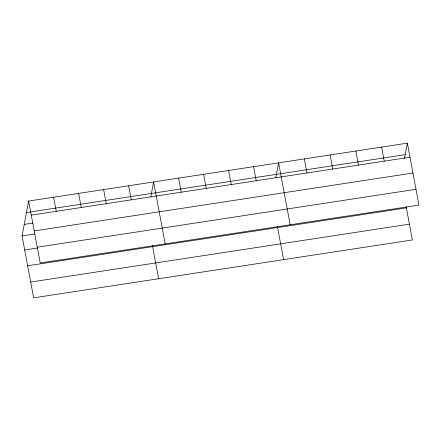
<?xml version="1.0" encoding="UTF-8"?>
<svg xmlns="http://www.w3.org/2000/svg" width="441" height="441" viewBox="0 0 441 441"><rect width="100%" height="100%" fill="white"/><g stroke="black" fill="none" stroke-linecap="round" stroke-linejoin="round"><path stroke-width="0.66" d="M406.122 206.559L412.368 239.948L33.643 297.846L22.05 235.907L28.632 201.052L407.357 143.154L418.95 205.093L40.219 262.996L28.632 201.052M150.816 196.741L153.611 181.946L165.204 243.884M275.796 177.635L278.591 162.839L290.184 224.778M404.441 158.606L407.357 143.154M26.46 212.556L405.185 154.653M31.261 215.125L409.992 157.222M24.222 224.403L33.003 223.063M34.222 230.924L412.947 173.021M22.05 235.907L34.883 233.945M37.264 247.197L415.995 189.299M24.685 249.975L37.518 248.013M27.64 265.774L406.37 207.876M30.688 282.053L409.413 224.149M381.603 147.09L384.238 161.163M355.848 151.026L358.483 165.099M330.1 154.967L332.729 169.035M304.345 158.903L306.98 172.971M277.356 226.244L283.602 259.633M253.597 166.659L256.227 180.733M228.598 170.48L231.233 184.553M203.604 174.305L206.234 188.373M178.605 178.125L181.24 192.199M152.371 245.35L158.622 278.74M128.612 185.766L131.247 199.839M103.618 189.591L106.253 203.659M78.619 193.412L81.254 207.479M53.626 197.232L56.261 211.305"/></g></svg>
